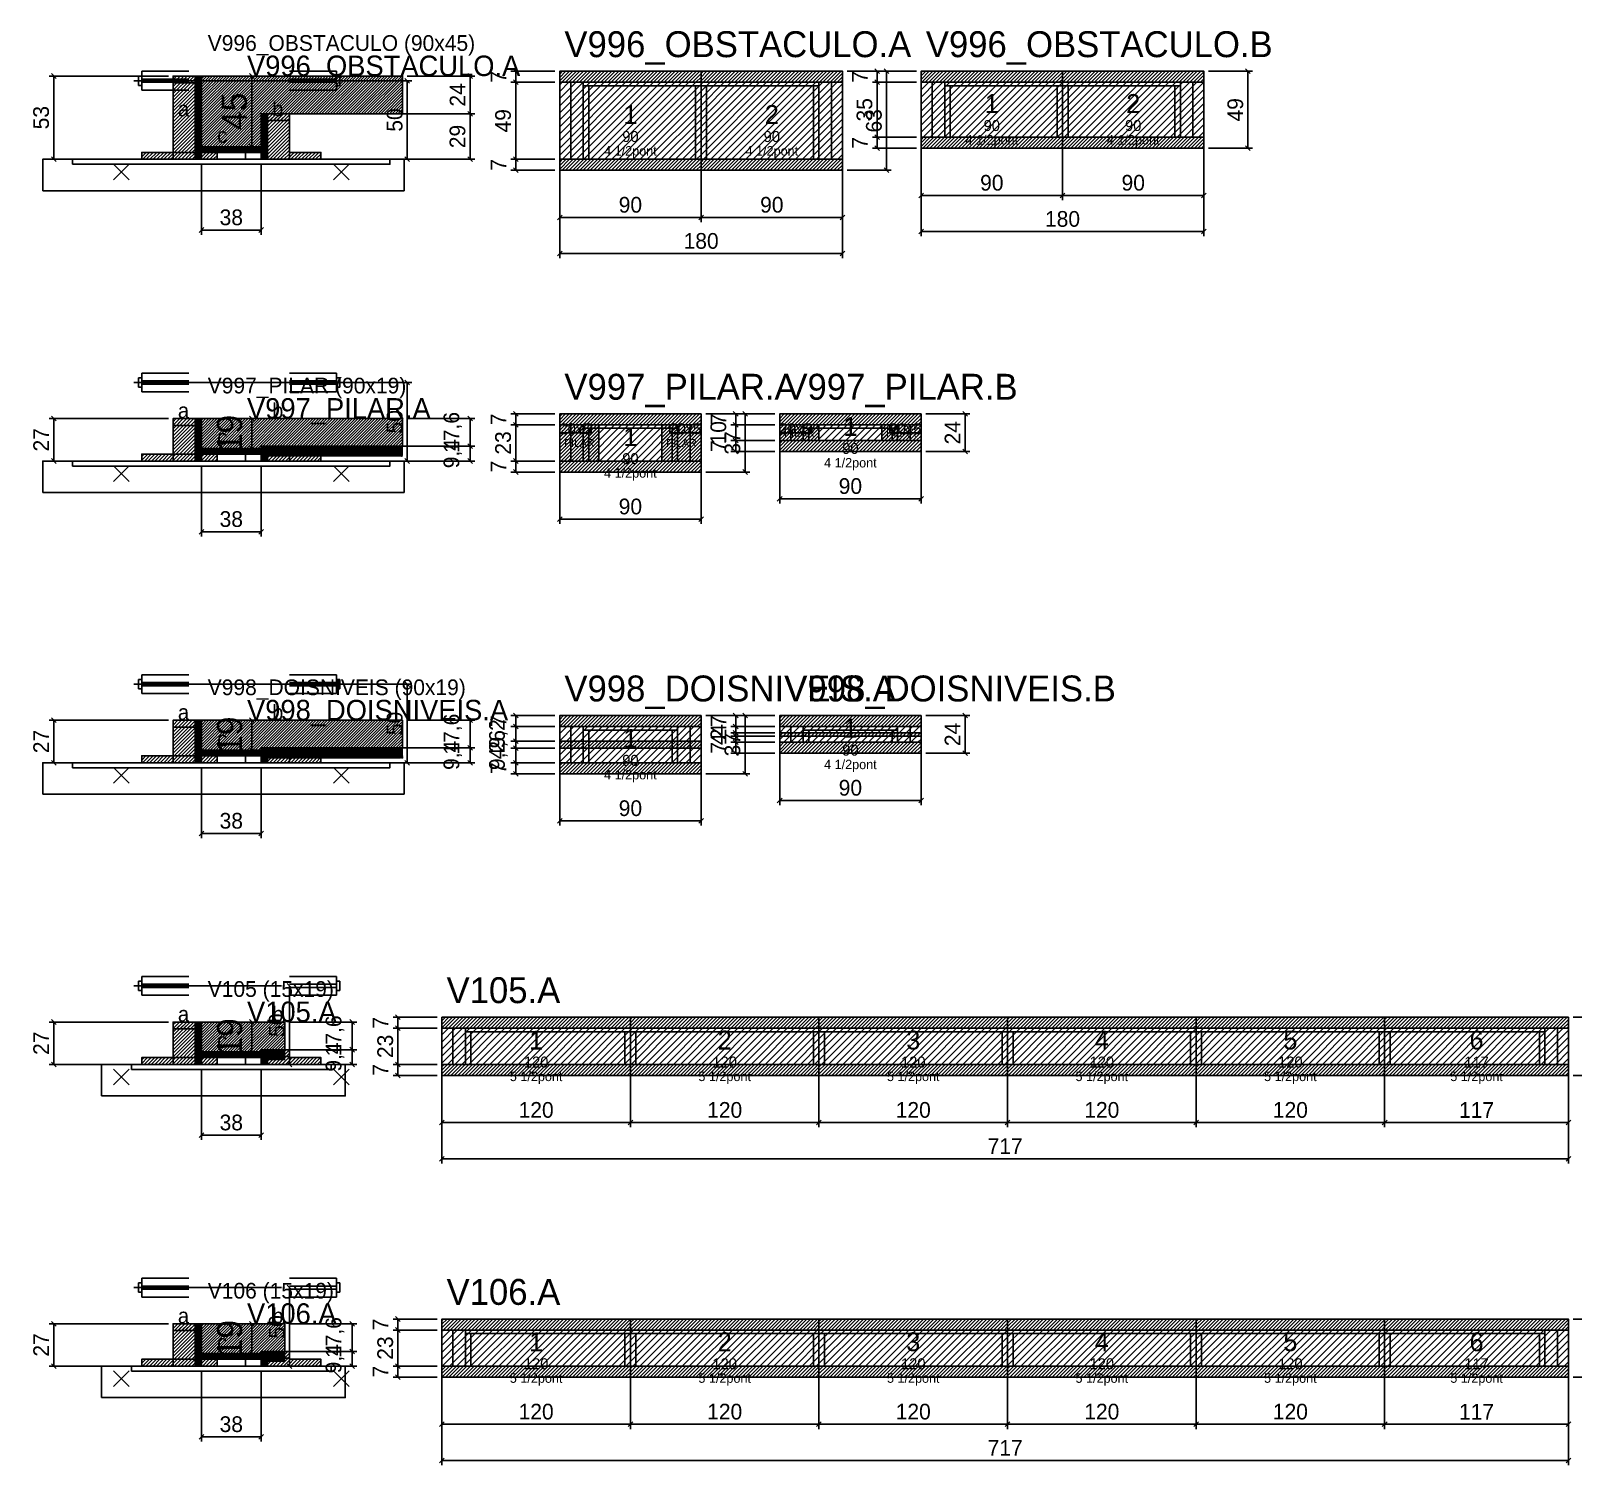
# Model space of a CAD drawing. Extents: x -69 to 3070, y -7480 to 1250.
# Drawn here: x -69 to 913, y -880 to 33 of the extents above; entities that cross this region are included whole.
import ezdxf
from ezdxf.enums import TextEntityAlignment as Align

# ---------------------------------------------------------------- set-up
doc = ezdxf.new("R2010")
doc.units = 0
for name, color, linetype in [('5', 5, 'Continuous'), ('barrote', 126, 'Continuous'), ('CONCRETO', 251, 'Continuous'), ('COTA', 241, 'Continuous'), ('Cota Seção (2x)', 241, 'Continuous'), ('detalhes', 7, 'Continuous'), ('Hachura', 251, 'Continuous'), ('Madeira', 126, 'Continuous'), ('NOMENCLATURA', 7, 'Continuous'), ('Painéis', 200, 'Continuous'), ('presilha', 224, 'Continuous'), ('Reaproveitamento', 251, 'Continuous'), ('SARR_2.2x7', 40, 'Continuous'), ('SARR_3.5x7', 81, 'Continuous'), ('SCO-___-LAJ', 224, 'Continuous'), ('TENSOR', 224, 'Continuous'), ('texto', 7, 'Continuous'), ('Texto Seção', 7, 'Continuous')]:
    doc.layers.add(name, color=color, linetype=linetype)
doc.dimstyles.new('PAINEL', dxfattribs={"dimtxt": 10, "dimasz": 3, "dimexe": 3, "dimexo": 3, "dimgap": 3, "dimtad": 1, "dimblk": 'OBLIQUE', "dimblk1": 'OBLIQUE', "dimcen": 2.5, "dimclrd": 4, "dimclre": 4, "dimclrt": 240, "dimazin": 3, "dimtfac": 1, "dimtmove": 0, "dimatfit": 3})
doc.dimstyles.new('SECAO2X', dxfattribs={"dimtxt": 16, "dimasz": 3, "dimexe": 3, "dimexo": 3, "dimgap": 3, "dimtad": 1, "dimblk": 'OBLIQUE', "dimblk1": 'OBLIQUE', "dimcen": 2.5, "dimclrd": 4, "dimclre": 4, "dimclrt": 240, "dimazin": 3, "dimtfac": 1, "dimtmove": 0, "dimatfit": 3})

# ---------------------------------------------------------------- blocks, each defined once
blk = doc.blocks.new('_OBLIQUE')
at = {"color": 0, "linetype": 'BYBLOCK'}
blk.add_line((-0.5, -0.5), (0.5, 0.5), dxfattribs=at)

msp = doc.modelspace()

# ---------------------------------------------------------------- hatches: boundary and pattern name
at = {"layer": 'COTA'}
h = msp.add_hatch(dxfattribs=at)
h.set_pattern_fill('ANSI31', scale=0.4)
h.paths.add_polyline_path([(40, -41), (40, 4), (168, 4), (168, -20), (78, -20), (78, -41)])
h = msp.add_hatch(dxfattribs=at)
h.set_pattern_fill('ANSI31', scale=0.5)
h.paths.add_polyline_path([(268, 0), (358, 0), (358, 7), (268, 7)])
h = msp.add_hatch(dxfattribs=at)
h.set_pattern_fill('ANSI31', scale=0.5)
h.paths.add_polyline_path([(358, 0), (448, 0), (448, 7), (358, 7)])
h = msp.add_hatch(dxfattribs=at)
h.set_pattern_fill('ANSI31', scale=0.5)
h.paths.add_polyline_path([(498, 0), (588, 0), (588, 7), (498, 7)])
h = msp.add_hatch(dxfattribs=at)
h.set_pattern_fill('ANSI31', scale=0.5)
h.paths.add_polyline_path([(588, 0), (678, 0), (678, 7), (588, 7)])
h = msp.add_hatch(dxfattribs=at)
h.set_pattern_fill('ANSI31', scale=0.5)
h.paths.add_polyline_path([(498, -42), (588, -42), (588, -35), (498, -35)])
h = msp.add_hatch(dxfattribs=at)
h.set_pattern_fill('ANSI31', scale=0.5)
h.paths.add_polyline_path([(588, -42), (678, -42), (678, -35), (588, -35)])
h = msp.add_hatch(dxfattribs=at)
h.set_pattern_fill('ANSI31', scale=0.5)
h.paths.add_polyline_path([(268, -56), (358, -56), (358, -49), (268, -49)])
h = msp.add_hatch(dxfattribs=at)
h.set_pattern_fill('ANSI31', scale=0.5)
h.paths.add_polyline_path([(358, -56), (448, -56), (448, -49), (358, -49)])
h = msp.add_hatch(dxfattribs=at)
h.set_pattern_fill('ANSI31', scale=0.4)
h.paths.add_polyline_path([(40, -233), (40, -214), (168, -214), (168, -231.6), (78, -231.6), (78, -233)])
h = msp.add_hatch(dxfattribs=at)
h.set_pattern_fill('ANSI31', scale=0.5)
h.paths.add_polyline_path([(268, -218), (358, -218), (358, -211), (268, -211)])
h = msp.add_hatch(dxfattribs=at)
h.set_pattern_fill('ANSI31', scale=0.5)
h.paths.add_polyline_path([(408, -218), (498, -218), (498, -211), (408, -211)])
h = msp.add_hatch(dxfattribs=at)
h.set_pattern_fill('ANSI31', scale=0.5)
h.paths.add_polyline_path([(268, -241), (293, -241), (293, -218), (268, -218)])
h = msp.add_hatch(dxfattribs=at)
h.set_pattern_fill('ANSI31', scale=0.5)
h.paths.add_polyline_path([(268, -223), (288, -223), (288, -218), (268, -218)])
h = msp.add_hatch(dxfattribs=at)
h.set_pattern_fill('ANSI31', scale=0.5)
h.paths.add_polyline_path([(333, -241), (358, -241), (358, -218), (333, -218)])
h = msp.add_hatch(dxfattribs=at)
h.set_pattern_fill('ANSI31', scale=0.5)
h.paths.add_polyline_path([(338, -223), (358, -223), (358, -218), (338, -218)])
h = msp.add_hatch(dxfattribs=at)
h.set_pattern_fill('ANSI31', scale=0.5)
h.paths.add_polyline_path([(408, -228), (433, -228), (433, -218), (408, -218)])
h = msp.add_hatch(dxfattribs=at)
h.set_pattern_fill('ANSI31', scale=0.5)
h.paths.add_polyline_path([(408, -223), (428, -223), (428, -218), (408, -218)])
h = msp.add_hatch(dxfattribs=at)
h.set_pattern_fill('ANSI31', scale=0.5)
h.paths.add_polyline_path([(473, -228), (498, -228), (498, -218), (473, -218)])
h = msp.add_hatch(dxfattribs=at)
h.set_pattern_fill('ANSI31', scale=0.5)
h.paths.add_polyline_path([(478, -223), (498, -223), (498, -218), (478, -218)])
h = msp.add_hatch(dxfattribs=at)
h.set_pattern_fill('ANSI31', scale=0.5)
h.paths.add_polyline_path([(408, -235), (498, -235), (498, -228), (408, -228)])
h = msp.add_hatch(dxfattribs=at)
h.set_pattern_fill('ANSI31', scale=0.5)
h.paths.add_polyline_path([(268, -248), (358, -248), (358, -241), (268, -241)])
h = msp.add_hatch(dxfattribs=at)
h.set_pattern_fill('ANSI31', scale=0.4)
h.paths.add_polyline_path([(40, -425), (40, -406), (168, -406), (168, -423.6), (78, -423.6), (78, -425)])
h = msp.add_hatch(dxfattribs=at)
h.set_pattern_fill('ANSI31', scale=0.5)
h.paths.add_polyline_path([(268, -410), (358, -410), (358, -403), (268, -403)])
h = msp.add_hatch(dxfattribs=at)
h.set_pattern_fill('ANSI31', scale=0.5)
h.paths.add_polyline_path([(408, -410), (498, -410), (498, -403), (408, -403)])
h = msp.add_hatch(dxfattribs=at)
h.set_pattern_fill('ANSI31', scale=0.5)
h.paths.add_polyline_path([(268, -423.8), (358, -423.8), (358, -419.2), (268, -419.2)])
h = msp.add_hatch(dxfattribs=at)
h.set_pattern_fill('ANSI31', scale=0.5)
h.paths.add_polyline_path([(408, -416), (498, -416), (498, -414), (408, -414)])
h = msp.add_hatch(dxfattribs=at)
h.set_pattern_fill('ANSI31', scale=0.5)
h.paths.add_polyline_path([(408, -427), (498, -427), (498, -420), (408, -420)])
h = msp.add_hatch(dxfattribs=at)
h.set_pattern_fill('ANSI31', scale=0.5)
h.paths.add_polyline_path([(268, -440), (358, -440), (358, -433), (268, -433)])
h = msp.add_hatch(dxfattribs=at)
h.set_pattern_fill('ANSI31', scale=0.4)
h.paths.add_polyline_path([(40, -617), (40, -598), (93, -598), (93, -615.6), (78, -615.6), (78, -617)])
h = msp.add_hatch(dxfattribs=at)
h.set_pattern_fill('ANSI31', scale=0.5)
h.paths.add_polyline_path([(193, -602), (313, -602), (313, -595), (193, -595)])
h = msp.add_hatch(dxfattribs=at)
h.set_pattern_fill('ANSI31', scale=0.5)
h.paths.add_polyline_path([(313, -602), (433, -602), (433, -595), (313, -595)])
h = msp.add_hatch(dxfattribs=at)
h.set_pattern_fill('ANSI31', scale=0.5)
h.paths.add_polyline_path([(433, -602), (553, -602), (553, -595), (433, -595)])
h = msp.add_hatch(dxfattribs=at)
h.set_pattern_fill('ANSI31', scale=0.5)
h.paths.add_polyline_path([(553, -602), (673, -602), (673, -595), (553, -595)])
h = msp.add_hatch(dxfattribs=at)
h.set_pattern_fill('ANSI31', scale=0.5)
h.paths.add_polyline_path([(673, -602), (793, -602), (793, -595), (673, -595)])
h = msp.add_hatch(dxfattribs=at)
h.set_pattern_fill('ANSI31', scale=0.5)
h.paths.add_polyline_path([(793, -602), (910, -602), (910, -595), (793, -595)])
h = msp.add_hatch(dxfattribs=at)
h.set_pattern_fill('ANSI31', scale=0.5)
h.paths.add_polyline_path([(193, -632), (313, -632), (313, -625), (193, -625)])
h = msp.add_hatch(dxfattribs=at)
h.set_pattern_fill('ANSI31', scale=0.5)
h.paths.add_polyline_path([(313, -632), (433, -632), (433, -625), (313, -625)])
h = msp.add_hatch(dxfattribs=at)
h.set_pattern_fill('ANSI31', scale=0.5)
h.paths.add_polyline_path([(433, -632), (553, -632), (553, -625), (433, -625)])
h = msp.add_hatch(dxfattribs=at)
h.set_pattern_fill('ANSI31', scale=0.5)
h.paths.add_polyline_path([(553, -632), (673, -632), (673, -625), (553, -625)])
h = msp.add_hatch(dxfattribs=at)
h.set_pattern_fill('ANSI31', scale=0.5)
h.paths.add_polyline_path([(673, -632), (793, -632), (793, -625), (673, -625)])
h = msp.add_hatch(dxfattribs=at)
h.set_pattern_fill('ANSI31', scale=0.5)
h.paths.add_polyline_path([(793, -632), (910, -632), (910, -625), (793, -625)])
h = msp.add_hatch(dxfattribs=at)
h.set_pattern_fill('ANSI31', scale=0.4)
h.paths.add_polyline_path([(40, -809), (40, -790), (93, -790), (93, -807.6), (78, -807.6), (78, -809)])
h = msp.add_hatch(dxfattribs=at)
h.set_pattern_fill('ANSI31', scale=0.5)
h.paths.add_polyline_path([(193, -794), (313, -794), (313, -787), (193, -787)])
h = msp.add_hatch(dxfattribs=at)
h.set_pattern_fill('ANSI31', scale=0.5)
h.paths.add_polyline_path([(313, -794), (433, -794), (433, -787), (313, -787)])
h = msp.add_hatch(dxfattribs=at)
h.set_pattern_fill('ANSI31', scale=0.5)
h.paths.add_polyline_path([(433, -794), (553, -794), (553, -787), (433, -787)])
h = msp.add_hatch(dxfattribs=at)
h.set_pattern_fill('ANSI31', scale=0.5)
h.paths.add_polyline_path([(553, -794), (673, -794), (673, -787), (553, -787)])
h = msp.add_hatch(dxfattribs=at)
h.set_pattern_fill('ANSI31', scale=0.5)
h.paths.add_polyline_path([(673, -794), (793, -794), (793, -787), (673, -787)])
h = msp.add_hatch(dxfattribs=at)
h.set_pattern_fill('ANSI31', scale=0.5)
h.paths.add_polyline_path([(793, -794), (910, -794), (910, -787), (793, -787)])
h = msp.add_hatch(dxfattribs=at)
h.set_pattern_fill('ANSI31', scale=0.5)
h.paths.add_polyline_path([(193, -824), (313, -824), (313, -817), (193, -817)])
h = msp.add_hatch(dxfattribs=at)
h.set_pattern_fill('ANSI31', scale=0.5)
h.paths.add_polyline_path([(313, -824), (433, -824), (433, -817), (313, -817)])
h = msp.add_hatch(dxfattribs=at)
h.set_pattern_fill('ANSI31', scale=0.5)
h.paths.add_polyline_path([(433, -824), (553, -824), (553, -817), (433, -817)])
h = msp.add_hatch(dxfattribs=at)
h.set_pattern_fill('ANSI31', scale=0.5)
h.paths.add_polyline_path([(553, -824), (673, -824), (673, -817), (553, -817)])
h = msp.add_hatch(dxfattribs=at)
h.set_pattern_fill('ANSI31', scale=0.5)
h.paths.add_polyline_path([(673, -824), (793, -824), (793, -817), (673, -817)])
h = msp.add_hatch(dxfattribs=at)
h.set_pattern_fill('ANSI31', scale=0.5)
h.paths.add_polyline_path([(793, -824), (910, -824), (910, -817), (793, -817)])
at = {"layer": 'Hachura'}
h = msp.add_hatch(dxfattribs=at)
h.set_pattern_fill('ANSI31', scale=0.5)
h.paths.add_polyline_path([(22, -49), (36, -49), (36, 4), (22, 4)])
h = msp.add_hatch(dxfattribs=at)
h.set_pattern_fill('ANSI31', scale=0.5)
h.paths.add_polyline_path([(22, -0.4), (36, -0.4), (36, 4), (22, 4)])
h = msp.add_hatch(dxfattribs=at)
h.set_pattern_fill('SOLID')
h.paths.add_polyline_path([(36, -49), (40, -49), (40, 4), (36, 4)])
h = msp.add_hatch(dxfattribs=at)
h.set_pattern_fill('SOLID')
h.paths.add_polyline_path([(78, -49), (82, -49), (82, -20), (78, -20)])
h = msp.add_hatch(dxfattribs=at)
h.set_pattern_fill('SOLID')
h.paths.add_polyline_path([(78, -20), (168, -20), (168, -20), (78, -20)])
h = msp.add_hatch(dxfattribs=at)
h.set_pattern_fill('ANSI31', scale=0.5)
h.paths.add_polyline_path([(82, -49), (96, -49), (96, -20), (82, -20)])
h = msp.add_hatch(dxfattribs=at)
h.set_pattern_fill('ANSI31', scale=0.5)
h.paths.add_polyline_path([(82, -24.4), (96, -24.4), (96, -20), (82, -20)])
h = msp.add_hatch(dxfattribs=at)
h.set_pattern_fill('ANSI31', scale=0.5)
h.paths.add_polyline_path([(2, -49), (22, -49), (22, -44.6), (2, -44.6)])
h = msp.add_hatch(dxfattribs=at)
h.set_pattern_fill('SOLID')
h.paths.add_polyline_path([(40, -44.6), (78, -44.6), (78, -41), (40, -41)])
h = msp.add_hatch(dxfattribs=at)
h.set_pattern_fill('ANSI31', scale=0.5)
h.paths.add_polyline_path([(40, -49), (50, -49), (50, -44.6), (40, -44.6)])
h = msp.add_hatch(dxfattribs=at)
h.set_pattern_fill('ANSI31', scale=0.5)
h.paths.add_polyline_path([(96, -49), (116, -49), (116, -44.6), (96, -44.6)])
h = msp.add_hatch(dxfattribs=at)
h.set_pattern_fill('ANSI31', scale=0.5)
h.paths.add_polyline_path([(22, -241), (36, -241), (36, -214), (22, -214)])
h = msp.add_hatch(dxfattribs=at)
h.set_pattern_fill('ANSI31', scale=0.5)
h.paths.add_polyline_path([(22, -218.4), (36, -218.4), (36, -214), (22, -214)])
h = msp.add_hatch(dxfattribs=at)
h.set_pattern_fill('SOLID')
h.paths.add_polyline_path([(36, -241), (40, -241), (40, -214), (36, -214)])
h = msp.add_hatch(dxfattribs=at)
h.set_pattern_fill('SOLID')
h.paths.add_polyline_path([(40, -236.6), (78, -236.6), (78, -233), (40, -233)])
h = msp.add_hatch(dxfattribs=at)
h.set_pattern_fill('SOLID')
h.paths.add_polyline_path([(78, -241), (82, -241), (82, -231.6), (78, -231.6)])
h = msp.add_hatch(dxfattribs=at)
h.set_pattern_fill('SOLID')
h.paths.add_polyline_path([(78, -231.6), (168, -231.6), (168, -238), (78, -238)])
h = msp.add_hatch(dxfattribs=at)
h.set_pattern_fill('ANSI31', scale=0.5)
h.paths.add_polyline_path([(82, -241), (96, -241), (96, -231.6), (82, -231.6)])
h = msp.add_hatch(dxfattribs=at)
h.set_pattern_fill('ANSI31', scale=0.5)
h.paths.add_polyline_path([(82, -236), (96, -236), (96, -231.6), (82, -231.6)])
h = msp.add_hatch(dxfattribs=at)
h.set_pattern_fill('ANSI31', scale=0.5)
h.paths.add_polyline_path([(2, -241), (22, -241), (22, -236.6), (2, -236.6)])
h = msp.add_hatch(dxfattribs=at)
h.set_pattern_fill('ANSI31', scale=0.5)
h.paths.add_polyline_path([(40, -241), (50, -241), (50, -236.6), (40, -236.6)])
h = msp.add_hatch(dxfattribs=at)
h.set_pattern_fill('ANSI31', scale=0.5)
h.paths.add_polyline_path([(96, -241), (116, -241), (116, -236.6), (96, -236.6)])
h = msp.add_hatch(dxfattribs=at)
h.set_pattern_fill('ANSI31', scale=0.5)
h.paths.add_polyline_path([(22, -433), (36, -433), (36, -406), (22, -406)])
h = msp.add_hatch(dxfattribs=at)
h.set_pattern_fill('ANSI31', scale=0.5)
h.paths.add_polyline_path([(22, -410.4), (36, -410.4), (36, -406), (22, -406)])
h = msp.add_hatch(dxfattribs=at)
h.set_pattern_fill('SOLID')
h.paths.add_polyline_path([(36, -433), (40, -433), (40, -406), (36, -406)])
h = msp.add_hatch(dxfattribs=at)
h.set_pattern_fill('ANSI31', scale=0.5)
h.paths.add_polyline_path([(2, -433), (22, -433), (22, -428.6), (2, -428.6)])
h = msp.add_hatch(dxfattribs=at)
h.set_pattern_fill('SOLID')
h.paths.add_polyline_path([(40, -428.6), (78, -428.6), (78, -425), (40, -425)])
h = msp.add_hatch(dxfattribs=at)
h.set_pattern_fill('ANSI31', scale=0.5)
h.paths.add_polyline_path([(40, -433), (50, -433), (50, -428.6), (40, -428.6)])
h = msp.add_hatch(dxfattribs=at)
h.set_pattern_fill('SOLID')
h.paths.add_polyline_path([(78, -433), (82, -433), (82, -423.6), (78, -423.6)])
h = msp.add_hatch(dxfattribs=at)
h.set_pattern_fill('SOLID')
h.paths.add_polyline_path([(78, -423.6), (168, -423.6), (168, -430), (78, -430)])
h = msp.add_hatch(dxfattribs=at)
h.set_pattern_fill('ANSI31', scale=0.5)
h.paths.add_polyline_path([(82, -433), (96, -433), (96, -423.6), (82, -423.6)])
h = msp.add_hatch(dxfattribs=at)
h.set_pattern_fill('ANSI31', scale=0.5)
h.paths.add_polyline_path([(82, -428), (96, -428), (96, -423.6), (82, -423.6)])
h = msp.add_hatch(dxfattribs=at)
h.set_pattern_fill('ANSI31', scale=0.5)
h.paths.add_polyline_path([(96, -433), (116, -433), (116, -428.6), (96, -428.6)])
h = msp.add_hatch(dxfattribs=at)
h.set_pattern_fill('ANSI31', scale=0.5)
h.paths.add_polyline_path([(22, -625), (36, -625), (36, -598), (22, -598)])
h = msp.add_hatch(dxfattribs=at)
h.set_pattern_fill('ANSI31', scale=0.5)
h.paths.add_polyline_path([(22, -602.4), (36, -602.4), (36, -598), (22, -598)])
h = msp.add_hatch(dxfattribs=at)
h.set_pattern_fill('SOLID')
h.paths.add_polyline_path([(36, -625), (40, -625), (40, -598), (36, -598)])
h = msp.add_hatch(dxfattribs=at)
h.set_pattern_fill('SOLID')
h.paths.add_polyline_path([(40, -620.6), (78, -620.6), (78, -617), (40, -617)])
h = msp.add_hatch(dxfattribs=at)
h.set_pattern_fill('SOLID')
h.paths.add_polyline_path([(78, -625), (82, -625), (82, -615.6), (78, -615.6)])
h = msp.add_hatch(dxfattribs=at)
h.set_pattern_fill('SOLID')
h.paths.add_polyline_path([(78, -615.6), (93, -615.6), (93, -622), (78, -622)])
h = msp.add_hatch(dxfattribs=at)
h.set_pattern_fill('ANSI31', scale=0.5)
h.paths.add_polyline_path([(82, -625), (96, -625), (96, -615.6), (82, -615.6)])
h = msp.add_hatch(dxfattribs=at)
h.set_pattern_fill('ANSI31', scale=0.5)
h.paths.add_polyline_path([(82, -620), (96, -620), (96, -615.6), (82, -615.6)])
h = msp.add_hatch(dxfattribs=at)
h.set_pattern_fill('ANSI31', scale=0.5)
h.paths.add_polyline_path([(2, -625), (22, -625), (22, -620.6), (2, -620.6)])
h = msp.add_hatch(dxfattribs=at)
h.set_pattern_fill('ANSI31', scale=0.5)
h.paths.add_polyline_path([(40, -625), (50, -625), (50, -620.6), (40, -620.6)])
h = msp.add_hatch(dxfattribs=at)
h.set_pattern_fill('ANSI31', scale=0.5)
h.paths.add_polyline_path([(96, -625), (116, -625), (116, -620.6), (96, -620.6)])
h = msp.add_hatch(dxfattribs=at)
h.set_pattern_fill('ANSI31', scale=0.5)
h.paths.add_polyline_path([(22, -817), (36, -817), (36, -790), (22, -790)])
h = msp.add_hatch(dxfattribs=at)
h.set_pattern_fill('ANSI31', scale=0.5)
h.paths.add_polyline_path([(22, -794.4), (36, -794.4), (36, -790), (22, -790)])
h = msp.add_hatch(dxfattribs=at)
h.set_pattern_fill('SOLID')
h.paths.add_polyline_path([(36, -817), (40, -817), (40, -790), (36, -790)])
h = msp.add_hatch(dxfattribs=at)
h.set_pattern_fill('ANSI31', scale=0.5)
h.paths.add_polyline_path([(2, -817), (22, -817), (22, -812.6), (2, -812.6)])
h = msp.add_hatch(dxfattribs=at)
h.set_pattern_fill('SOLID')
h.paths.add_polyline_path([(40, -812.6), (78, -812.6), (78, -809), (40, -809)])
h = msp.add_hatch(dxfattribs=at)
h.set_pattern_fill('ANSI31', scale=0.5)
h.paths.add_polyline_path([(40, -817), (50, -817), (50, -812.6), (40, -812.6)])
h = msp.add_hatch(dxfattribs=at)
h.set_pattern_fill('SOLID')
h.paths.add_polyline_path([(78, -817), (82, -817), (82, -807.6), (78, -807.6)])
h = msp.add_hatch(dxfattribs=at)
h.set_pattern_fill('SOLID')
h.paths.add_polyline_path([(78, -807.6), (93, -807.6), (93, -814), (78, -814)])
h = msp.add_hatch(dxfattribs=at)
h.set_pattern_fill('ANSI31', scale=0.5)
h.paths.add_polyline_path([(82, -817), (96, -817), (96, -807.6), (82, -807.6)])
h = msp.add_hatch(dxfattribs=at)
h.set_pattern_fill('ANSI31', scale=0.5)
h.paths.add_polyline_path([(82, -812), (96, -812), (96, -807.6), (82, -807.6)])
h = msp.add_hatch(dxfattribs=at)
h.set_pattern_fill('ANSI31', scale=0.5)
h.paths.add_polyline_path([(96, -817), (116, -817), (116, -812.6), (96, -812.6)])
at = {"layer": 'Reaproveitamento'}
h = msp.add_hatch(dxfattribs=at)
h.set_pattern_fill('ANSI31')
h.paths.add_polyline_path([(268, -49), (358, -49), (358, 0), (268, 0)])
h = msp.add_hatch(dxfattribs=at)
h.set_pattern_fill('ANSI31')
h.paths.add_polyline_path([(358, -49), (448, -49), (448, 0), (358, 0)])
h = msp.add_hatch(dxfattribs=at)
h.set_pattern_fill('ANSI31')
h.paths.add_polyline_path([(498, -35), (588, -35), (588, 0), (498, 0)])
h = msp.add_hatch(dxfattribs=at)
h.set_pattern_fill('ANSI31')
h.paths.add_polyline_path([(588, -35), (678, -35), (678, 0), (588, 0)])
h = msp.add_hatch(dxfattribs=at)
h.set_pattern_fill('ANSI31')
h.paths.add_polyline_path([(268, -241), (358, -241), (358, -218), (268, -218)])
h = msp.add_hatch(dxfattribs=at)
h.set_pattern_fill('ANSI31')
h.paths.add_polyline_path([(408, -228), (498, -228), (498, -218), (408, -218)])
h = msp.add_hatch(dxfattribs=at)
h.set_pattern_fill('ANSI31')
h.paths.add_polyline_path([(268, -433), (358, -433), (358, -410), (268, -410)])
h = msp.add_hatch(dxfattribs=at)
h.set_pattern_fill('ANSI31')
h.paths.add_polyline_path([(408, -420), (498, -420), (498, -410), (408, -410)])
h = msp.add_hatch(dxfattribs=at)
h.set_pattern_fill('ANSI31')
h.paths.add_polyline_path([(193, -625), (313, -625), (313, -602), (193, -602)])
h = msp.add_hatch(dxfattribs=at)
h.set_pattern_fill('ANSI31')
h.paths.add_polyline_path([(313, -625), (433, -625), (433, -602), (313, -602)])
h = msp.add_hatch(dxfattribs=at)
h.set_pattern_fill('ANSI31')
h.paths.add_polyline_path([(433, -625), (553, -625), (553, -602), (433, -602)])
h = msp.add_hatch(dxfattribs=at)
h.set_pattern_fill('ANSI31')
h.paths.add_polyline_path([(553, -625), (673, -625), (673, -602), (553, -602)])
h = msp.add_hatch(dxfattribs=at)
h.set_pattern_fill('ANSI31')
h.paths.add_polyline_path([(673, -625), (793, -625), (793, -602), (673, -602)])
h = msp.add_hatch(dxfattribs=at)
h.set_pattern_fill('ANSI31')
h.paths.add_polyline_path([(793, -625), (910, -625), (910, -602), (793, -602)])
h = msp.add_hatch(dxfattribs=at)
h.set_pattern_fill('ANSI31')
h.paths.add_polyline_path([(193, -817), (313, -817), (313, -794), (193, -794)])
h = msp.add_hatch(dxfattribs=at)
h.set_pattern_fill('ANSI31')
h.paths.add_polyline_path([(313, -817), (433, -817), (433, -794), (313, -794)])
h = msp.add_hatch(dxfattribs=at)
h.set_pattern_fill('ANSI31')
h.paths.add_polyline_path([(433, -817), (553, -817), (553, -794), (433, -794)])
h = msp.add_hatch(dxfattribs=at)
h.set_pattern_fill('ANSI31')
h.paths.add_polyline_path([(553, -817), (673, -817), (673, -794), (553, -794)])
h = msp.add_hatch(dxfattribs=at)
h.set_pattern_fill('ANSI31')
h.paths.add_polyline_path([(673, -817), (793, -817), (793, -794), (673, -794)])
h = msp.add_hatch(dxfattribs=at)
h.set_pattern_fill('ANSI31')
h.paths.add_polyline_path([(793, -817), (910, -817), (910, -794), (793, -794)])

# ---------------------------------------------------------------- linework, layer by layer
for p, q in [((0, 4), (0, -2)), ((2, 4), (0, 4)), ((2, 7), (32, 7)), ((2, 7), (2, -5)), ((2, 2), (32, 2)), ((2, 0), (32, 0)), ((96, 7), (126, 7)), ((96, 2), (126, 2)), ((96, 0), (126, 0)), ((126, 7), (126, -5)), ((126, 4), (128, 4)), ((128, 4), (128, -2)), ((2, -2), (0, -2)), ((2, -5), (32, -5)), ((96, -5), (126, -5)), ((126, -2), (128, -2)), ((2, -185), (32, -185)), ((2, -185), (2, -197)), ((96, -185), (126, -185)), ((126, -185), (126, -197)), ((0, -188), (0, -194)), ((2, -188), (0, -188)), ((2, -194), (0, -194)), ((2, -190), (32, -190)), ((2, -192), (32, -192)), ((96, -190), (126, -190)), ((96, -192), (126, -192)), ((126, -188), (128, -188)), ((126, -194), (128, -194)), ((128, -188), (128, -194)), ((2, -197), (32, -197)), ((96, -197), (126, -197)), ((0, -380), (0, -386)), ((2, -380), (0, -380)), ((2, -377), (32, -377)), ((2, -377), (2, -389)), ((2, -382), (32, -382)), ((96, -377), (126, -377)), ((96, -382), (126, -382)), ((126, -377), (126, -389)), ((126, -380), (128, -380)), ((128, -380), (128, -386)), ((2, -386), (0, -386)), ((2, -384), (32, -384)), ((2, -389), (32, -389)), ((96, -384), (126, -384)), ((96, -389), (126, -389)), ((126, -386), (128, -386)), ((2, -569), (32, -569)), ((2, -569), (2, -581)), ((96, -569), (126, -569)), ((126, -569), (126, -581)), ((0, -572), (0, -578)), ((2, -572), (0, -572)), ((2, -578), (0, -578)), ((2, -574), (32, -574)), ((2, -576), (32, -576)), ((96, -574), (126, -574)), ((96, -576), (126, -576)), ((126, -572), (128, -572)), ((126, -578), (128, -578)), ((128, -572), (128, -578)), ((2, -581), (32, -581)), ((96, -581), (126, -581)), ((0, -764), (0, -770)), ((2, -764), (0, -764)), ((2, -761), (32, -761)), ((2, -761), (2, -773)), ((96, -761), (126, -761)), ((126, -761), (126, -773)), ((126, -764), (128, -764)), ((128, -764), (128, -770)), ((2, -770), (0, -770)), ((2, -766), (32, -766)), ((2, -768), (32, -768)), ((2, -773), (32, -773)), ((96, -766), (126, -766)), ((96, -768), (126, -768)), ((96, -773), (126, -773)), ((126, -770), (128, -770))]:
    msp.add_line(p, q)
at = {"layer": 'barrote'}
for points in [[(-61, -69), (169, -69), (169, -49), (-61, -49)], [(-61, -261), (169, -261), (169, -241), (-61, -241)], [(-61, -453), (169, -453), (169, -433), (-61, -433)], [(-23.5, -645), (131.5, -645), (131.5, -625), (-23.5, -625)], [(-23.5, -837), (131.5, -837), (131.5, -817), (-23.5, -817)]]:
    msp.add_lwpolyline(points, close=True, dxfattribs=at)
at = {"layer": 'CONCRETO'}
for points in [[(40, -41), (40, 4), (168, 4), (168, -20), (78, -20), (78, -41)], [(40, -233), (40, -214), (168, -214), (168, -231.6), (78, -231.6), (78, -233)], [(40, -425), (40, -406), (168, -406), (168, -423.6), (78, -423.6), (78, -425)], [(40, -617), (40, -598), (93, -598), (93, -615.6), (78, -615.6), (78, -617)], [(40, -809), (40, -790), (93, -790), (93, -807.6), (78, -807.6), (78, -809)]]:
    msp.add_lwpolyline(points, close=True, dxfattribs=at)
at = {"layer": 'Madeira'}
for points in [[(22, -49), (36, -49), (36, 4), (22, 4)], [(22, -0.4), (36, -0.4), (36, 4), (22, 4)], [(82, -49), (96, -49), (96, -20), (82, -20)], [(82, -24.4), (96, -24.4), (96, -20), (82, -20)], [(2, -49), (22, -49), (22, -44.6), (2, -44.6)], [(22, -49), (36, -49), (36, -44.6), (22, -44.6)], [(40, -49), (50, -49), (50, -44.6), (40, -44.6)], [(68, -49), (78, -49), (78, -44.6), (68, -44.6)], [(96, -49), (116, -49), (116, -44.6), (96, -44.6)], [(22, -241), (36, -241), (36, -214), (22, -214)], [(22, -218.4), (36, -218.4), (36, -214), (22, -214)], [(82, -241), (96, -241), (96, -231.6), (82, -231.6)], [(82, -236), (96, -236), (96, -231.6), (82, -231.6)], [(2, -241), (22, -241), (22, -236.6), (2, -236.6)], [(22, -241), (36, -241), (36, -236.6), (22, -236.6)], [(40, -241), (50, -241), (50, -236.6), (40, -236.6)], [(68, -241), (78, -241), (78, -236.6), (68, -236.6)], [(96, -241), (116, -241), (116, -236.6), (96, -236.6)], [(22, -433), (36, -433), (36, -406), (22, -406)], [(22, -410.4), (36, -410.4), (36, -406), (22, -406)], [(2, -433), (22, -433), (22, -428.6), (2, -428.6)], [(22, -433), (36, -433), (36, -428.6), (22, -428.6)], [(40, -433), (50, -433), (50, -428.6), (40, -428.6)], [(68, -433), (78, -433), (78, -428.6), (68, -428.6)], [(82, -433), (96, -433), (96, -423.6), (82, -423.6)], [(82, -428), (96, -428), (96, -423.6), (82, -423.6)], [(96, -433), (116, -433), (116, -428.6), (96, -428.6)], [(22, -625), (36, -625), (36, -598), (22, -598)], [(22, -602.4), (36, -602.4), (36, -598), (22, -598)], [(82, -625), (96, -625), (96, -615.6), (82, -615.6)], [(82, -620), (96, -620), (96, -615.6), (82, -615.6)], [(2, -625), (22, -625), (22, -620.6), (2, -620.6)], [(22, -625), (36, -625), (36, -620.6), (22, -620.6)], [(40, -625), (50, -625), (50, -620.6), (40, -620.6)], [(68, -625), (78, -625), (78, -620.6), (68, -620.6)], [(96, -625), (116, -625), (116, -620.6), (96, -620.6)], [(22, -817), (36, -817), (36, -790), (22, -790)], [(22, -794.4), (36, -794.4), (36, -790), (22, -790)], [(2, -817), (22, -817), (22, -812.6), (2, -812.6)], [(22, -817), (36, -817), (36, -812.6), (22, -812.6)], [(40, -817), (50, -817), (50, -812.6), (40, -812.6)], [(68, -817), (78, -817), (78, -812.6), (68, -812.6)], [(82, -817), (96, -817), (96, -807.6), (82, -807.6)], [(82, -812), (96, -812), (96, -807.6), (82, -807.6)], [(96, -817), (116, -817), (116, -812.6), (96, -812.6)]]:
    msp.add_lwpolyline(points, close=True, dxfattribs=at)
at = {"layer": 'Painéis'}
for p, q in [((268, 0), (358, 0)), ((268, -49), (268, 0)), ((358, -49), (358, 0)), ((358, -49), (358, 0)), ((358, 0), (448, 0)), ((358, -49), (358, 0)), ((448, -49), (448, 0)), ((498, 0), (588, 0)), ((498, -35), (498, 0)), ((588, -35), (588, 0)), ((588, -35), (588, 0)), ((588, 0), (678, 0)), ((588, -35), (588, 0)), ((678, -35), (678, 0)), ((498, -35), (588, -35)), ((588, -35), (678, -35)), ((268, -49), (358, -49)), ((358, -49), (448, -49)), ((268, -218), (358, -218)), ((268, -241), (268, -218)), ((358, -241), (358, -218)), ((408, -218), (498, -218)), ((408, -228), (408, -218)), ((498, -228), (498, -218)), ((408, -228), (498, -228)), ((268, -241), (358, -241)), ((268, -410), (358, -410)), ((268, -433), (268, -410)), ((358, -433), (358, -410)), ((408, -410), (498, -410)), ((408, -420), (408, -410)), ((498, -420), (498, -410)), ((408, -420), (498, -420)), ((268, -433), (358, -433)), ((193, -602), (313, -602)), ((193, -625), (193, -602)), ((313, -625), (313, -602)), ((313, -625), (313, -602)), ((313, -602), (433, -602)), ((313, -625), (313, -602)), ((433, -625), (433, -602)), ((433, -625), (433, -602)), ((433, -602), (553, -602)), ((433, -625), (433, -602)), ((553, -625), (553, -602)), ((553, -625), (553, -602)), ((553, -602), (673, -602)), ((553, -625), (553, -602)), ((673, -625), (673, -602)), ((673, -625), (673, -602)), ((673, -602), (793, -602)), ((673, -625), (673, -602)), ((793, -625), (793, -602)), ((793, -625), (793, -602)), ((793, -602), (910, -602)), ((793, -625), (793, -602)), ((910, -625), (910, -602)), ((193, -625), (313, -625)), ((313, -625), (433, -625)), ((433, -625), (553, -625)), ((553, -625), (673, -625)), ((673, -625), (793, -625)), ((793, -625), (910, -625)), ((193, -794), (313, -794)), ((193, -817), (193, -794)), ((313, -817), (313, -794)), ((313, -817), (313, -794)), ((313, -794), (433, -794)), ((313, -817), (313, -794)), ((433, -817), (433, -794)), ((433, -817), (433, -794)), ((433, -794), (553, -794)), ((433, -817), (433, -794)), ((553, -817), (553, -794)), ((553, -817), (553, -794)), ((553, -794), (673, -794)), ((553, -817), (553, -794)), ((673, -817), (673, -794)), ((673, -817), (673, -794)), ((673, -794), (793, -794)), ((673, -817), (673, -794)), ((793, -817), (793, -794)), ((793, -817), (793, -794)), ((793, -794), (910, -794)), ((793, -817), (793, -794)), ((910, -817), (910, -794)), ((193, -817), (313, -817)), ((313, -817), (433, -817)), ((433, -817), (553, -817)), ((553, -817), (673, -817)), ((673, -817), (793, -817)), ((793, -817), (910, -817))]:
    msp.add_line(p, q, dxfattribs=at)
for points in [[(36, -49), (40, -49), (40, 4), (36, 4)], [(78, -49), (82, -49), (82, -20), (78, -20)], [(78, -20), (168, -20), (168, -20), (78, -20)], [(40, -44.6), (78, -44.6), (78, -41), (40, -41)], [(36, -241), (40, -241), (40, -214), (36, -214)], [(268, -241), (293, -241), (293, -218), (268, -218)], [(268, -223), (288, -223), (288, -218), (268, -218)], [(333, -241), (358, -241), (358, -218), (333, -218)], [(338, -223), (358, -223), (358, -218), (338, -218)], [(408, -228), (433, -228), (433, -218), (408, -218)], [(408, -223), (428, -223), (428, -218), (408, -218)], [(473, -228), (498, -228), (498, -218), (473, -218)], [(478, -223), (498, -223), (498, -218), (478, -218)], [(40, -236.6), (78, -236.6), (78, -233), (40, -233)], [(78, -241), (82, -241), (82, -231.6), (78, -231.6)], [(78, -231.6), (168, -231.6), (168, -231.6), (78, -231.6)], [(36, -433), (40, -433), (40, -406), (36, -406)], [(40, -428.6), (78, -428.6), (78, -425), (40, -425)], [(78, -433), (82, -433), (82, -423.6), (78, -423.6)], [(78, -423.6), (168, -423.6), (168, -423.6), (78, -423.6)], [(36, -625), (40, -625), (40, -598), (36, -598)], [(40, -620.6), (78, -620.6), (78, -617), (40, -617)], [(78, -625), (82, -625), (82, -615.6), (78, -615.6)], [(78, -615.6), (93, -615.6), (93, -615.6), (78, -615.6)], [(36, -817), (40, -817), (40, -790), (36, -790)], [(40, -812.6), (78, -812.6), (78, -809), (40, -809)], [(78, -817), (82, -817), (82, -807.6), (78, -807.6)], [(78, -807.6), (93, -807.6), (93, -807.6), (78, -807.6)]]:
    msp.add_lwpolyline(points, close=True, dxfattribs=at)
at = {"layer": 'presilha'}
for p, q in [((-16, -62), (-6, -52)), ((-16, -52), (-6, -62)), ((124, -62), (134, -52)), ((124, -52), (134, -62)), ((-16, -254), (-6, -244)), ((-16, -244), (-6, -254)), ((124, -254), (134, -244)), ((124, -244), (134, -254)), ((-16, -446), (-6, -436)), ((-16, -436), (-6, -446)), ((124, -446), (134, -436)), ((124, -436), (134, -446)), ((-16, -638), (-6, -628)), ((-16, -628), (-6, -638)), ((124, -638), (134, -628)), ((124, -628), (134, -638)), ((-16, -830), (-6, -820)), ((-16, -820), (-6, -830)), ((124, -830), (134, -820)), ((124, -820), (134, -830))]:
    msp.add_line(p, q, dxfattribs=at)
at = {"layer": 'SARR_2.2x7'}
for p, q in [((275, -49), (275, 0)), ((441, -49), (441, 0)), ((505, -35), (505, 0)), ((671, -35), (671, 0)), ((283, -2.2), (358, -2.2)), ((358, -2.2), (433, -2.2)), ((513, -2.2), (588, -2.2)), ((588, -2.2), (663, -2.2)), ((275, -241), (275, -218)), ((283, -220.2), (343, -220.2)), ((351, -241), (351, -218)), ((415, -228), (415, -218)), ((423, -220.2), (483, -220.2)), ((491, -228), (491, -218)), ((275, -433), (275, -410)), ((283, -412.2), (343, -412.2)), ((351, -433), (351, -410)), ((415, -420), (415, -410)), ((423, -412.2), (483, -412.2)), ((491, -420), (491, -410)), ((200, -625), (200, -602)), ((208, -604.2), (313, -604.2)), ((313, -604.2), (433, -604.2)), ((433, -604.2), (553, -604.2)), ((553, -604.2), (673, -604.2)), ((673, -604.2), (793, -604.2)), ((793, -604.2), (895, -604.2)), ((903, -625), (903, -602)), ((200, -817), (200, -794)), ((903, -817), (903, -794)), ((208, -796.2), (313, -796.2)), ((313, -796.2), (433, -796.2)), ((433, -796.2), (553, -796.2)), ((553, -796.2), (673, -796.2)), ((673, -796.2), (793, -796.2)), ((793, -796.2), (895, -796.2))]:
    msp.add_line(p, q, dxfattribs=at)
at = {"layer": 'SARR_3.5x7'}
for p, q in [((283, -49), (283, 0)), ((358, -49), (358, 0)), ((358, -49), (358, 0)), ((433, -49), (433, 0)), ((513, -35), (513, 0)), ((588, -35), (588, 0)), ((588, -35), (588, 0)), ((663, -35), (663, 0)), ((286.5, -49), (286.5, -2.2)), ((354.5, -49), (354.5, -2.2)), ((361.5, -49), (361.5, -2.2)), ((429.5, -49), (429.5, -2.2)), ((516.5, -35), (516.5, -2.2)), ((584.5, -35), (584.5, -2.2)), ((591.5, -35), (591.5, -2.2)), ((659.5, -35), (659.5, -2.2)), ((513, -35), (516.5, -35)), ((584.5, -35), (588, -35)), ((588, -35), (591.5, -35)), ((659.5, -35), (663, -35)), ((283, -49), (286.5, -49)), ((354.5, -49), (358, -49)), ((358, -49), (361.5, -49)), ((429.5, -49), (433, -49)), ((283, -241), (283, -218)), ((286.5, -241), (286.5, -220.2)), ((339.5, -241), (339.5, -220.2)), ((343, -241), (343, -218)), ((423, -228), (423, -218)), ((426.5, -228), (426.5, -220.2)), ((479.5, -228), (479.5, -220.2)), ((483, -228), (483, -218)), ((423, -228), (426.5, -228)), ((479.5, -228), (483, -228)), ((283, -241), (286.5, -241)), ((339.5, -241), (343, -241)), ((283, -433), (283, -410)), ((286.5, -433), (286.5, -412.2)), ((339.5, -433), (339.5, -412.2)), ((343, -433), (343, -410)), ((423, -420), (423, -410)), ((426.5, -420), (426.5, -412.2)), ((479.5, -420), (479.5, -412.2)), ((483, -420), (483, -410)), ((423, -420), (426.5, -420)), ((479.5, -420), (483, -420)), ((283, -433), (286.5, -433)), ((339.5, -433), (343, -433)), ((208, -625), (208, -602)), ((211.5, -625), (211.5, -604.2)), ((309.5, -625), (309.5, -604.2)), ((313, -625), (313, -602)), ((313, -625), (313, -602)), ((316.5, -625), (316.5, -604.2)), ((429.5, -625), (429.5, -604.2)), ((433, -625), (433, -602)), ((433, -625), (433, -602)), ((436.5, -625), (436.5, -604.2)), ((549.5, -625), (549.5, -604.2)), ((553, -625), (553, -602)), ((553, -625), (553, -602)), ((556.5, -625), (556.5, -604.2)), ((669.5, -625), (669.5, -604.2)), ((673, -625), (673, -602)), ((673, -625), (673, -602)), ((676.5, -625), (676.5, -604.2)), ((789.5, -625), (789.5, -604.2)), ((793, -625), (793, -602)), ((793, -625), (793, -602)), ((796.5, -625), (796.5, -604.2)), ((891.5, -625), (891.5, -604.2)), ((895, -625), (895, -602)), ((208, -625), (211.5, -625)), ((309.5, -625), (313, -625)), ((313, -625), (316.5, -625)), ((429.5, -625), (433, -625)), ((433, -625), (436.5, -625)), ((549.5, -625), (553, -625)), ((553, -625), (556.5, -625)), ((669.5, -625), (673, -625)), ((673, -625), (676.5, -625)), ((789.5, -625), (793, -625)), ((793, -625), (796.5, -625)), ((891.5, -625), (895, -625)), ((208, -817), (208, -794)), ((313, -817), (313, -794)), ((313, -817), (313, -794)), ((433, -817), (433, -794)), ((433, -817), (433, -794)), ((553, -817), (553, -794)), ((553, -817), (553, -794)), ((673, -817), (673, -794)), ((673, -817), (673, -794)), ((793, -817), (793, -794)), ((793, -817), (793, -794)), ((895, -817), (895, -794)), ((211.5, -817), (211.5, -796.2)), ((309.5, -817), (309.5, -796.2)), ((316.5, -817), (316.5, -796.2)), ((429.5, -817), (429.5, -796.2)), ((436.5, -817), (436.5, -796.2)), ((549.5, -817), (549.5, -796.2)), ((556.5, -817), (556.5, -796.2)), ((669.5, -817), (669.5, -796.2)), ((676.5, -817), (676.5, -796.2)), ((789.5, -817), (789.5, -796.2)), ((796.5, -817), (796.5, -796.2)), ((891.5, -817), (891.5, -796.2)), ((208, -817), (211.5, -817)), ((309.5, -817), (313, -817)), ((313, -817), (316.5, -817)), ((429.5, -817), (433, -817)), ((433, -817), (436.5, -817)), ((549.5, -817), (553, -817)), ((553, -817), (556.5, -817)), ((669.5, -817), (673, -817)), ((673, -817), (676.5, -817)), ((789.5, -817), (793, -817)), ((793, -817), (796.5, -817)), ((891.5, -817), (895, -817))]:
    msp.add_line(p, q, dxfattribs=at)
at = {"layer": 'SCO-___-LAJ'}
for points in [[(268, 0), (358, 0), (358, 7), (268, 7)], [(358, 0), (448, 0), (448, 7), (358, 7)], [(498, 0), (588, 0), (588, 7), (498, 7)], [(588, 0), (678, 0), (678, 7), (588, 7)], [(498, -42), (588, -42), (588, -35), (498, -35)], [(588, -42), (678, -42), (678, -35), (588, -35)], [(-42, -52.2), (160, -52.2), (160, -49), (-42, -49)], [(268, -56), (358, -56), (358, -49), (268, -49)], [(358, -56), (448, -56), (448, -49), (358, -49)], [(268, -218), (358, -218), (358, -211), (268, -211)], [(408, -218), (498, -218), (498, -211), (408, -211)], [(408, -235), (498, -235), (498, -228), (408, -228)], [(-42, -244.2), (160, -244.2), (160, -241), (-42, -241)], [(268, -248), (358, -248), (358, -241), (268, -241)], [(268, -410), (358, -410), (358, -403), (268, -403)], [(408, -410), (498, -410), (498, -403), (408, -403)], [(268, -423.8), (358, -423.8), (358, -419.2), (268, -419.2)], [(408, -416), (498, -416), (498, -414), (408, -414)], [(408, -427), (498, -427), (498, -420), (408, -420)], [(-42, -436.2), (160, -436.2), (160, -433), (-42, -433)], [(268, -440), (358, -440), (358, -433), (268, -433)], [(193, -602), (313, -602), (313, -595), (193, -595)], [(313, -602), (433, -602), (433, -595), (313, -595)], [(433, -602), (553, -602), (553, -595), (433, -595)], [(553, -602), (673, -602), (673, -595), (553, -595)], [(673, -602), (793, -602), (793, -595), (673, -595)], [(793, -602), (910, -602), (910, -595), (793, -595)], [(-4.5, -628.2), (122.5, -628.2), (122.5, -625), (-4.5, -625)], [(193, -632), (313, -632), (313, -625), (193, -625)], [(313, -632), (433, -632), (433, -625), (313, -625)], [(433, -632), (553, -632), (553, -625), (433, -625)], [(553, -632), (673, -632), (673, -625), (553, -625)], [(673, -632), (793, -632), (793, -625), (673, -625)], [(793, -632), (910, -632), (910, -625), (793, -625)], [(193, -794), (313, -794), (313, -787), (193, -787)], [(313, -794), (433, -794), (433, -787), (313, -787)], [(433, -794), (553, -794), (553, -787), (433, -787)], [(553, -794), (673, -794), (673, -787), (553, -787)], [(673, -794), (793, -794), (793, -787), (673, -787)], [(793, -794), (910, -794), (910, -787), (793, -787)], [(-4.5, -820.2), (122.5, -820.2), (122.5, -817), (-4.5, -817)], [(193, -824), (313, -824), (313, -817), (193, -817)], [(313, -824), (433, -824), (433, -817), (313, -817)], [(433, -824), (553, -824), (553, -817), (433, -817)], [(553, -824), (673, -824), (673, -817), (553, -817)], [(673, -824), (793, -824), (793, -817), (673, -817)], [(793, -824), (910, -824), (910, -817), (793, -817)]]:
    msp.add_lwpolyline(points, close=True, dxfattribs=at)
at = {"layer": 'TENSOR'}
for p, q in [((-3, 1), (166, 1)), ((-3, -191), (166, -191)), ((-3, -383), (166, -383)), ((-3, -575), (91, -575)), ((-3, -767), (91, -767))]:
    msp.add_line(p, q, dxfattribs=at)

# ---------------------------------------------------------------- texts
at = {"layer": '5'}
for s, height, p in [('1', 12, (543, -13.5)), ('2', 12, (633, -13.5)), ('1', 12, (313, -20.5)), ('2', 12, (403, -20.5)), ('90', 7, (543, -27.5)), ('90', 7, (633, -27.5)), ('90', 7, (313, -34.5)), ('90', 7, (403, -34.5)), ('1', 12, (453, -219)), ('20x5', 7, (278, -220.5)), ('1', 12, (313, -225.5)), ('20x5', 7, (348, -220.5)), ('20x5', 7, (418, -220.5)), ('PILAR', 5, (420.5, -223)), ('PILAR', 5, (485.5, -223)), ('20x5', 7, (488, -220.5)), ('PILAR', 5, (280.5, -229.5)), ('PILAR', 5, (345.5, -229.5)), ('90', 7, (453, -233)), ('90', 7, (313, -239.5)), ('1', 12, (313, -417.5)), ('1', 12, (453, -411)), ('90', 7, (453, -425)), ('90', 7, (313, -431.5)), ('1', 12, (253, -609.5)), ('2', 12, (373, -609.5)), ('3', 12, (493, -609.5)), ('4', 12, (613, -609.5)), ('5', 12, (733, -609.5)), ('6', 12, (851.5, -609.5)), ('120', 7, (253, -623.5)), ('120', 7, (373, -623.5)), ('120', 7, (493, -623.5)), ('120', 7, (613, -623.5)), ('120', 7, (733, -623.5)), ('117', 7, (851.5, -623.5)), ('1', 12, (253, -801.5)), ('2', 12, (373, -801.5)), ('3', 12, (493, -801.5)), ('4', 12, (613, -801.5)), ('5', 12, (733, -801.5)), ('6', 12, (851.5, -801.5)), ('120', 7, (253, -815.5)), ('120', 7, (373, -815.5)), ('120', 7, (493, -815.5)), ('120', 7, (613, -815.5)), ('120', 7, (733, -815.5)), ('117', 7, (851.5, -815.5))]:
    msp.add_text(s, height=height, dxfattribs=at).set_placement(p, align=Align.MIDDLE_CENTER)
at = {"layer": 'detalhes'}
for s, p in [('a', (25, -21.7)), ('b', (85, -21.7)), ('c', (50, -38.5)), ('b', (85, -213.7)), ('a', (25, -213.7)), ('c', (50, -230.5)), ('a', (25, -405.7)), ('b', (85, -405.7)), ('c', (50, -422.5)), ('b', (85, -597.7)), ('a', (25, -597.7)), ('c', (50, -614.5)), ('a', (25, -789.7)), ('b', (85, -789.7)), ('c', (50, -806.5))]:
    msp.add_text(s, height=9.6, dxfattribs=at).set_placement(p)
at = {"layer": 'NOMENCLATURA'}
for s, p in [('V996_OBSTACULO.A', (271, 16)), ('V996_OBSTACULO.B', (501, 16)), ('V997_PILAR.A', (271, -202)), ('V997_PILAR.B', (411, -202)), ('V998_DOISNIVEIS.A', (271, -394)), ('V998_DOISNIVEIS.B', (411, -394)), ('V105.A', (196, -586)), ('V106.A', (196, -778))]:
    msp.add_text(s, height=16.5, dxfattribs=at).set_placement(p)
at = {"layer": 'texto', "char_height": 6, "attachment_point": 5}
for s, insert in [('4 1/2pont', (543, -37.5)), ('4 1/2pont', (633, -37.5)), ('4 1/2pont', (313, -44.5)), ('4 1/2pont', (403, -44.5)), ('4 1/2pont', (313, -249.5)), ('4 1/2pont', (453, -243)), ('4 1/2pont', (453, -435)), ('4 1/2pont', (313, -441.5)), ('5 1/2pont', (253, -633.5)), ('5 1/2pont', (373, -633.5)), ('5 1/2pont', (493, -633.5)), ('5 1/2pont', (613, -633.5)), ('5 1/2pont', (733, -633.5)), ('5 1/2pont', (851.5, -633.5)), ('5 1/2pont', (253, -825.5)), ('5 1/2pont', (373, -825.5)), ('5 1/2pont', (493, -825.5)), ('5 1/2pont', (613, -825.5)), ('5 1/2pont', (733, -825.5)), ('5 1/2pont', (851.5, -825.5))]:
    msp.add_mtext(s, dxfattribs=dict(at, insert=insert))
at = {"layer": 'Texto Seção'}
for s, height, p in [('V996_OBSTACULO (90x45)', 10, (44, 20)), ('V996_OBSTACULO.A', 13, (69, 4)), ('V997_PILAR (90x19)', 10, (44, -198)), ('V997_PILAR.A', 13, (69, -214)), ('V998_DOISNIVEIS (90x19)', 10, (44, -390)), ('V998_DOISNIVEIS.A', 13, (69, -406)), ('V105 (15x19)', 10, (44, -582)), ('V105.A', 13, (69, -598)), ('V106 (15x19)', 10, (44, -774)), ('V106.A', 13, (69, -790))]:
    msp.add_text(s, height=height, dxfattribs=at).set_placement(p)

# ---------------------------------------------------------------- dimensions: what is measured, and where the dimension line sits
at = {"layer": 'COTA'}
for base, p1, p2 in [((-54, -49), (2, -49), (22, 4)), ((171, -49), (96, -49), (96, 1)), ((211, -20), (168, -20), (168, 4)), ((240, 0), (268, 0), (268, 7)), ((240, -49), (268, -49), (268, 0)), ((476, -56), (448, -56), (448, 7)), ((470, 0), (498, 0), (498, 7)), ((470, -35), (498, -35), (498, 0)), ((706, -42), (678, -42), (678, 7)), ((211, -49), (96, -49), (96, -20)), ((470, -42), (498, -42), (498, -35)), ((240, -56), (268, -56), (268, -49)), ((171, -241), (96, -241), (96, -191)), ((-54, -241), (2, -241), (22, -214)), ((211, -231.6), (168, -231.6), (168, -214)), ((240, -218), (268, -218), (268, -211)), ((386, -248), (358, -248), (358, -211)), ((380, -218), (408, -218), (408, -211)), ((380, -228), (408, -228), (408, -218)), ((526, -235), (498, -235), (498, -211)), ((240, -241), (268, -241), (268, -218)), ((211, -241), (96, -241), (96, -231.6)), ((380, -235), (408, -235), (408, -228)), ((240, -248), (268, -248), (268, -241)), ((171, -433), (96, -433), (96, -383)), ((211, -423.6), (168, -423.6), (168, -406)), ((240, -410), (268, -410), (268, -403)), ((386, -440), (358, -440), (358, -403)), ((380, -410), (408, -410), (408, -403)), ((526, -427), (498, -427), (498, -403)), ((-54, -433), (2, -433), (22, -406)), ((240, -419.2), (268, -419.2), (268, -410)), ((240, -423.8), (268, -423.8), (268, -419.2)), ((380, -414), (408, -414), (408, -410)), ((380, -416), (408, -416), (408, -414)), ((211, -433), (96, -433), (96, -423.6)), ((240, -433), (268, -433), (268, -423.8)), ((380, -420), (408, -420), (408, -416)), ((380, -427), (408, -427), (408, -420)), ((240, -440), (268, -440), (268, -433)), ((96, -625), (96, -625), (96, -575)), ((-54, -625), (2, -625), (22, -598)), ((136, -615.6), (93, -615.6), (93, -598)), ((165, -602), (193, -602), (193, -595)), ((938, -632), (910, -632), (910, -595)), ((165, -625), (193, -625), (193, -602)), ((136, -625), (96, -625), (96, -615.6)), ((165, -632), (193, -632), (193, -625)), ((96, -817), (96, -817), (96, -767)), ((-54, -817), (2, -817), (22, -790)), ((136, -807.6), (93, -807.6), (93, -790)), ((165, -794), (193, -794), (193, -787)), ((165, -817), (193, -817), (193, -794)), ((938, -824), (910, -824), (910, -787)), ((136, -817), (96, -817), (96, -807.6)), ((165, -824), (193, -824), (193, -817))]:
    msp.add_linear_dim(base=base, p1=p1, p2=p2, angle=90, dimstyle='PAINEL', dxfattribs=at).render()
for base, p1, p2 in [((498, -72), (498, -35), (588, -35)), ((498, -95), (498, -35), (678, -35)), ((588, -72), (588, -35), (678, -35)), ((40, -94), (40, -49), (78, -49)), ((268, -86), (268, -49), (358, -49)), ((268, -109), (268, -49), (448, -49)), ((358, -86), (358, -49), (448, -49)), ((408, -265), (408, -228), (498, -228)), ((40, -286), (40, -241), (78, -241)), ((268, -278), (268, -241), (358, -241)), ((408, -457), (408, -420), (498, -420)), ((40, -478), (40, -433), (78, -433)), ((268, -470), (268, -433), (358, -433)), ((40, -670), (40, -625), (78, -625)), ((193, -662), (193, -625), (313, -625)), ((193, -685), (193, -625), (910, -625)), ((313, -662), (313, -625), (433, -625)), ((433, -662), (433, -625), (553, -625)), ((553, -662), (553, -625), (673, -625)), ((673, -662), (673, -625), (793, -625)), ((793, -662), (793, -625), (910, -625)), ((40, -862), (40, -817), (78, -817)), ((193, -854), (193, -817), (313, -817)), ((193, -877), (193, -817), (910, -817)), ((313, -854), (313, -817), (433, -817)), ((433, -854), (433, -817), (553, -817)), ((553, -854), (553, -817), (673, -817)), ((673, -854), (673, -817), (793, -817)), ((793, -854), (793, -817), (910, -817))]:
    msp.add_linear_dim(base=base, p1=p1, p2=p2, dimstyle='PAINEL', dxfattribs=at).render()
at = {"layer": 'Cota Seção (2x)'}
for base, p1, p2 in [((72, -41), (40, -41), (40, 4)), ((72, -233), (40, -233), (40, -214)), ((72, -425), (40, -425), (40, -406)), ((72, -617), (40, -617), (40, -598)), ((72, -809), (40, -809), (40, -790))]:
    msp.add_linear_dim(base=base, p1=p1, p2=p2, angle=90, dimstyle='SECAO2X', dxfattribs=at).render()

doc.saveas('drawing.dxf')
